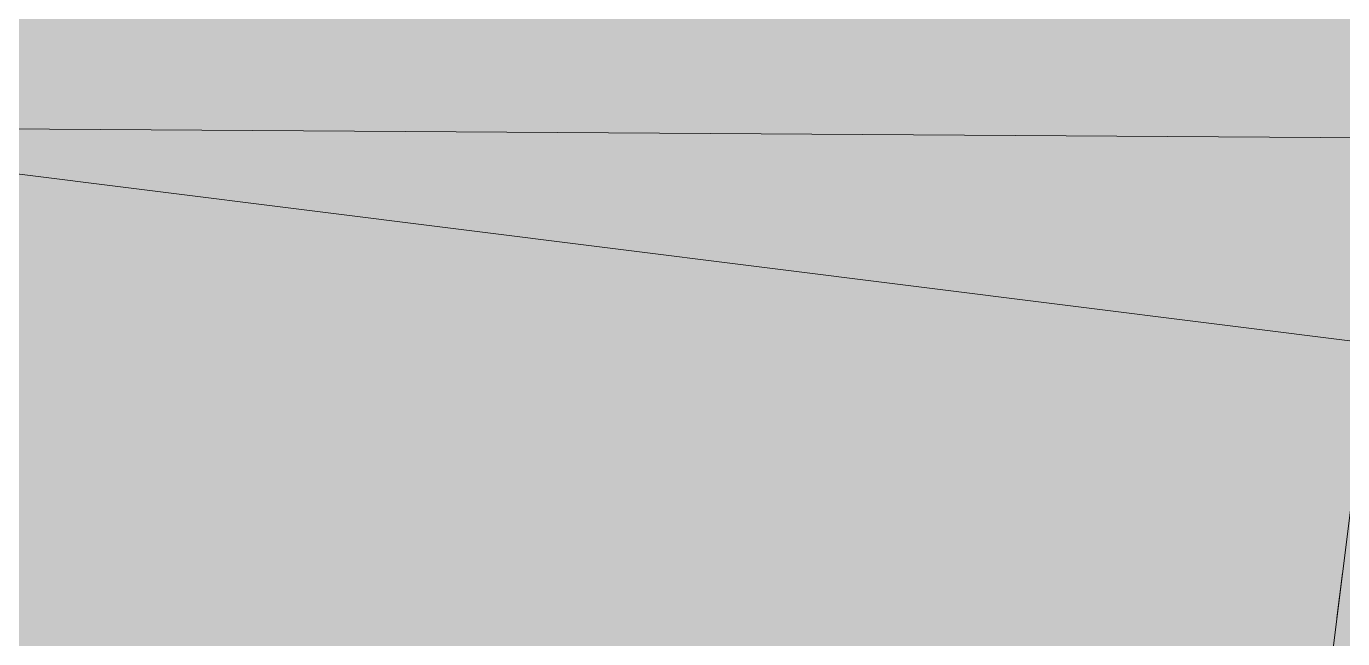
# Model space of a CAD drawing. Header units: metres. Extents: x -4 to 509425, y 7549 to 4732445.
# Drawn here: x 476053.795 to 476057.508, y 4719729.85 to 4719731.577 of the extents above; entities that cross this region are included whole.
import ezdxf

# ---------------------------------------------------------------- set-up
doc = ezdxf.new("R2010")
doc.units = ezdxf.units.M
doc.header["$LTSCALE"] = 0.01
doc.header["$MEASUREMENT"] = 0
doc.layers.get('0').update_dxf_attribs({"lineweight": 0})
doc.layers.add('_SUBESTACIÓN', color=1, linetype='Continuous')
doc.layers.add('SUBESTACION LA VID', color=253, linetype='Continuous')

# ---------------------------------------------------------------- blocks, each defined once
blk = doc.blocks.new('A$Cfff6051d')
at = {"layer": 'SUBESTACION LA VID', "lineweight": 15}
for p, q in [((476071.6253, 4719728.9224), (475974.1478, 4719741.1431)), ((476057.5072, 4719730.0353), (476057.4914, 4719729.9093))]:
    blk.add_line(p, q, dxfattribs=at)
blk.add_lwpolyline([(476057.305, 4719728.4225), (476057.5746, 4719730.573)], dxfattribs=at)

msp = doc.modelspace()

# ---------------------------------------------------------------- hatches: boundary and pattern name
at = {"layer": '_SUBESTACIÓN', "transparency": 33554559}
h = msp.add_hatch(color=1, dxfattribs=at)
h.dxf.hatch_style = 1
h.paths.add_polyline_path([(475968.6399, 4719805.825), (476089.9386, 4719790.615), (476078.1686, 4719696.74), (475956.8686, 4719711.9502)])

# ---------------------------------------------------------------- linework, layer by layer
at = {"color": 5}
msp.add_lwpolyline([(490840.2656, 4717243.1462), (484895.5041, 4717739.2368), (483607.6371, 4717664.0004), (483465.0415, 4717952.1854), (479025.126, 4718116.267), (478713.7718, 4718728.8145), (478509.3234, 4719542.0639), (477889.6007, 4719719.2698), (475567.4979, 4719734.4711), (475570.1163, 4720134.4625), (477885.1416, 4720119.3075), (481205.4456, 4721268.3214)], dxfattribs=at)

# ---------------------------------------------------------------- block references
at = {"linetype": 'Continuous'}
msp.add_blockref('A$Cfff6051d', (0, 0), dxfattribs=at)

doc.saveas('drawing.dxf')
